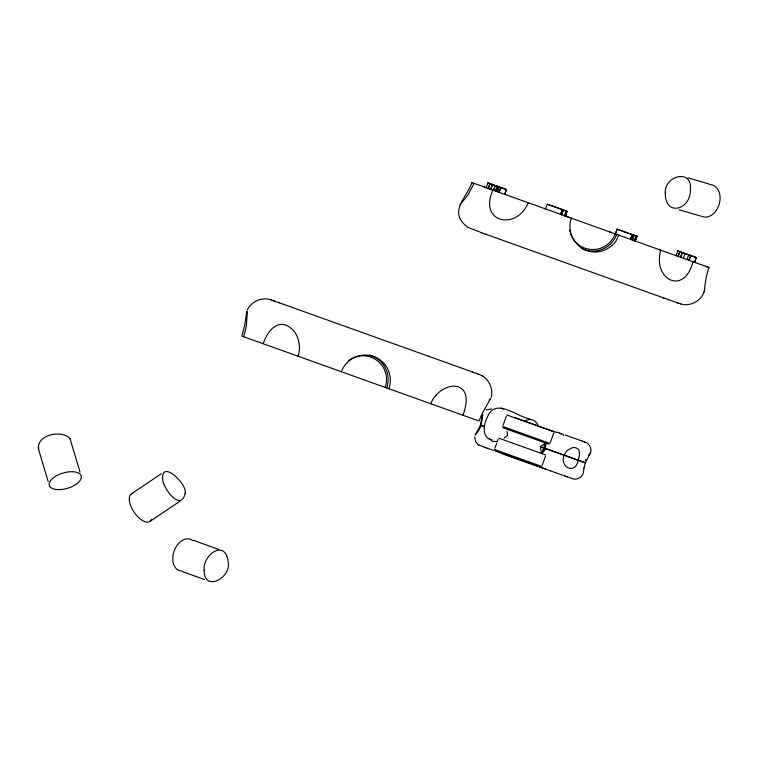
<?xml version="1.0" encoding="UTF-8"?>
<svg xmlns="http://www.w3.org/2000/svg" width="758" height="758" viewBox="0 0 758 758"><rect width="100%" height="100%" fill="white"/><g stroke="black" fill="none" stroke-linecap="round" stroke-linejoin="round"><path stroke-width="1.14" d="M491.383 397.154C492.927 389.1 489.782 380.412 482.656 376.053M590.766 452.346C591.771 447.855 588.909 442.994 584.409 441.942M583.584 470.784C583.878 476.687 576.81 480.951 571.589 478.383M540.558 447.239L540.767 450.034M472.452 182.773L471.846 182.555C466.663 198.245 447.315 212.098 467.913 227.362M583.935 468.141L585.384 462.664L563.914 454.98M680.646 303.892C690.746 307.303 703.424 299.78 704.599 289.101C705.253 281.758 706.532 274.443 708.995 267.47L707.404 266.901M297.998 356.194C302.224 344.53 297.032 328.261 284.326 324.661A25.327 17.567 -74.3 0 0 278.717 324.822C270.331 327.361 266.011 336.107 263.14 343.706M388.854 388.721C392.199 379.616 389.773 368.729 382.695 362.049A25.298 25.166 -40.4 0 0 376.233 357.568L373.798 356.544A25.232 25.194 7.3 0 0 366.038 355.085C355.379 354.649 344.918 361.623 341.403 371.733M545.362 448.613L546.006 444.017M243.754 336.77L246.246 326.774L247.127 314.778A25.384 2.719 -73.2 0 0 247.203 311.803L247.127 311.339A25.194 0.767 -73.2 0 0 246.776 311.652L244.531 326.158L241.802 336.069L478.952 420.984L482.922 412.049L490.767 398.424A25.232 1.743 -67.4 0 0 490.208 398.812M463.024 415.28C465.469 408.183 467.658 400.044 464.872 392.748A25.421 15.729 -66.6 0 0 461.613 388.579L458.495 386.874L454.923 386.182A25.421 18.599 -66 0 0 448.774 386.978C440.587 389.375 433.784 395.761 430.819 403.749M578.202 460.371L579.529 454.914L579.027 450.394A11.256 6.964 -66.6 0 0 577.587 448.546L574.621 447.485A11.256 8.234 -66 0 0 571.892 447.836L567.183 450.498L563.943 455.264M486.181 187.69L487.953 182.981M488.19 188.41L489.886 183.673M488.351 188.467L490.047 183.73M490.672 189.301L492.368 184.564M490.833 189.358L492.529 184.62M495.201 185.577L493.505 190.315L495.277 185.606M495.524 191.035L497.22 186.297M495.685 191.092L497.381 186.354M497.059 191.584L498.83 186.875L497.201 191.632M497.362 191.698L498.755 186.847M499.067 192.305L500.763 187.567L499.238 192.361M504.686 194.313L506.382 189.576L504.762 194.342M545.485 208.924L547.257 204.215L567.088 211.245L565.373 216.049L571.39 218.2C566.975 229.958 572.953 244.247 584.352 249.486A24.929 24.607 1.8 0 0 591.903 251.751C600.971 253.134 610.029 248.719 615.638 241.736L618.841 235.188M560.569 214.325L562.265 209.587M560.731 214.381L562.427 209.644M561.299 213.519L562.654 209.729M561.375 214.609L563.071 209.871M564.577 215.755L566.273 211.018L547.181 204.186M564.738 215.822L566.273 211.018M565.449 216.077L567.145 211.33L566.434 211.084M494.87 448.262L496.717 443.089M497.182 441.791L498.101 439.233M503.123 425.219L506.344 416.208M615.335 233.938L617.031 229.2L636.995 236.344L635.299 241.082M615.411 233.957L617.107 229.219M542.226 465.213L545.457 456.183M550.479 442.17L553.7 433.169M630.419 239.339L632.115 234.601M630.59 239.395L632.286 234.658M631.149 238.524L632.504 234.734M632.921 234.885L631.225 239.623L632.996 234.914M632.324 240.011L634.02 235.283M632.485 240.078L634.181 235.34M634.427 240.769L636.123 236.032M634.588 240.826L636.284 236.089M635.223 241.053L636.919 236.316L617.135 229.162M676.032 255.664L677.804 250.955M678.04 256.384L679.736 251.647M678.202 256.441L679.898 251.703M680.523 257.275L682.219 252.537M680.684 257.332L682.38 252.594M683.356 258.288L685.128 253.579M686.909 259.558L688.681 254.849M688.918 260.278L690.614 255.541M689.088 260.345L690.784 255.607M694.536 262.287L696.232 257.549M694.603 262.315L696.299 257.578L677.728 250.926M528.25 202.756C516.634 230.944 478.146 222.786 492.88 190.087L487.896 188.306M578.297 460.125C575.426 475.2 559.385 467.43 564.028 455.018L540.53 446.604M545.457 448.366L544.045 451.266L542.131 453.17M585.328 460.457L585.83 459.433M704.258 291.773L704.144 291.944A24.929 0.749 -61.5 0 1 703.718 292.237M247.326 309.776C251.732 301.201 262.59 296.378 271.667 300.13M588.54 455.255L589.193 454.421M435.49 395.818L435.954 395.231M489.118 400.158L489.659 399.58M541.165 446.026L543.6 444.359M131.371 493.894L161.331 473.741M149.904 521.447L179.864 501.294M504.127 438.039L507.566 435.433L507.045 431.274M486.03 409.964L491.591 408.875M496.708 441.488L492.444 441.374L489.27 438.626M492.018 439.773C481.463 438.266 483.49 424.092 487.309 417.26C495.495 396.728 516.662 416.919 529.927 418.928M679.177 209.833L700.06 215.907M708.995 183.976L688.112 177.893M677.851 302.982L680.769 303.93M474.072 183.351L468.093 194.759L459.945 205.03M273.884 300.926L279.067 302.736M663.222 297.771L668.433 299.618M480.638 425.162L475.124 435.054L478.715 430.468L481.197 425.361L483.898 426.328M565.108 476.081L567.42 476.896M609.394 231.806L610.986 232.374M694.432 262.249L692.992 261.747C683.981 296.387 652.287 279.162 660.786 250.206L658.607 249.429M487.981 182.915L506.391 189.509M677.832 250.889L696.242 257.483M487.877 182.953L506.458 189.604M471.846 182.555L708.995 267.47M481.671 232.744L467.847 227.343M485.963 234.307L663.724 297.951M667.912 299.429L677.974 303.029M271.43 300.054L274.197 301.04M278.773 302.622L472.405 371.951M477.019 373.666L478.933 374.348M557.102 432.145L563.251 434.343M565.468 435.139L582.362 441.184M559.376 433.33L561.403 434.059M514.786 417.592L516.141 418.084M516.321 418.141L522.29 420.283M522.66 420.415L526.403 421.751M527.303 422.073L537.005 425.551M537.839 425.844L545.656 428.649M546.745 428.924L548.186 429.435M548.906 429.814L550.498 430.269M551.066 430.582L554.363 431.766M554.951 431.861L556.732 432.496M506.799 414.929L554.155 431.889M563.431 435.206L564.056 435.424M502.668 426.47L550.024 443.421M502.971 427.787L548.963 444.245M480.96 425.551L480.25 425.295L482.647 414.55A11.237 1.203 -73.2 0 1 482.609 415.877L481.112 425.608L484.608 426.858M540.435 446.85L585.261 462.892L590.51 452.943A11.171 0.767 -67.4 0 0 590.056 453.331M498.773 438.162L545.618 454.933M494.424 449.485L541.79 466.445M474.716 436.996L475.683 441.838L478.307 444.69M494.737 450.802L550.611 470.813M484.722 447.286L479.009 445.126M486.617 447.978L493.543 450.451M501.91 453.559L544.557 468.719M544.85 468.823L545.315 468.994M550.772 470.945L565.326 476.157M567.192 476.81L571.636 478.402M193.489 540.369L218.825 549.446M182.308 571.589L204.48 579.529M484.22 186.989L486.001 187.624M705.509 266.219L707.043 266.769M481.188 232.564L486.428 234.468M484.504 447.211L486.825 448.054M472.139 371.865L477.294 373.76M582.248 441.147L584.522 441.99M428.602 356.26L429.445 356.573M478.876 374.329L481.453 375.399M501.199 408.117L503.255 409.216M481.396 375.381L482.723 376.072M479.037 445.136L478.279 444.681M38.81 449.38C35.465 434.855 61.824 429.341 69.963 438.541L80.007 472.063M38.061 447.779L48.19 481.595M69.963 438.541L70.049 439.185M524.631 421.164A16.619 11.228 -69.4 0 1 537.924 425.39M616.661 234.412A25.222 25.204 -70.4 0 1 581.992 248.643M615.126 233.862A23.659 23.64 -70.3 0 1 570.423 233.331M569.959 231.749A23.659 23.64 -70.3 0 1 569.609 230.129M709.772 184.516A16.6 12.185 -73.8 0 1 719.295 203.94A16.6 12.185 -73.8 0 1 701.046 215.992M372.273 356.014A25.222 25.204 -70.3 0 1 386.675 387.944M369.771 355.17A25.222 25.204 -70.3 0 1 371.448 355.71M351.684 358.6A23.659 23.64 -70.3 0 1 385.14 387.395M348.235 360.865A23.659 23.64 -70.3 0 1 350.963 359.008M151.524 519.382A16.61 7.959 56 0 1 134.479 512.749A16.61 7.959 56 0 1 133.02 493.259M181.835 570.926A16.6 11.256 -70.3 0 1 174.122 551.085A16.6 11.256 -70.3 0 1 192.655 540.549M545.021 443.667A11.171 11.162 -70.3 0 1 544.396 448.262M544.301 443.705A10.479 10.47 -70.3 0 1 543.723 448.025M583.651 470.614A11.19 1.459 -76.3 0 1 584.011 467.999M544.49 448.025A11.171 11.162 -70.4 0 1 541.203 452.782M543.818 447.779A10.479 10.47 -70.1 0 1 540.729 452.242M665.259 192.911C665.249 217.593 690.889 209.464 690.434 189.832C692.499 167.812 664.055 176.093 665.259 192.911M204.158 570.205C203.807 593.116 231.957 577.236 228.149 561.991C225.581 538.351 202.519 554.723 204.158 570.205M185.198 493.126C181.029 512.73 162.638 488.057 162.638 478.781C161.426 459.187 187.52 484.457 185.198 493.126M563.289 209.957L561.593 214.694L563.289 209.957M57.797 489.63A16.61 7.959 -16.6 0 0 81.314 476.725A16.61 7.959 -16.6 0 0 56.623 475.673A16.61 7.959 -16.6 0 0 57.797 489.63"/></g></svg>
